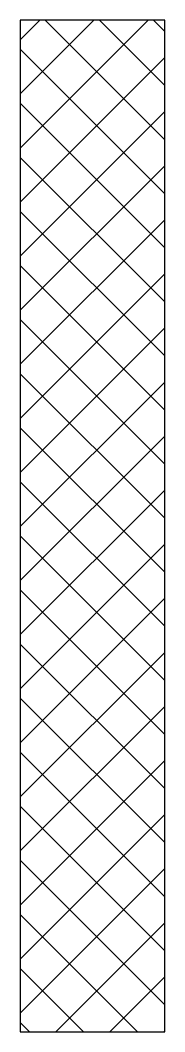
# Model space of a CAD drawing. Header units: millimetres. Extents: x 0.8 to 6.8, y 0.3 to 42.3.
import ezdxf

# ---------------------------------------------------------------- set-up
doc = ezdxf.new("R2010")
doc.units = ezdxf.units.MM

msp = doc.modelspace()

# ---------------------------------------------------------------- hatches: boundary and pattern name
h = msp.add_hatch()
h.set_pattern_fill('ANSI37', color=256, scale=0.5, style=0)
h.set_pattern_definition([(45, (-97.1062, -78.8224), (-1.122532, 1.122532), []), (135, (-97.1062, -78.8224), (-1.122532, -1.122532), [])])
h.paths.add_polyline_path([(0.75, 42.3), (6.75, 42.3), (6.75, 0.3), (0.75, 0.3)])

# ---------------------------------------------------------------- linework, layer by layer
msp.add_lwpolyline([(0.75, 0.3), (6.75, 0.3), (6.75, 42.3), (0.75, 42.3), (0.75, 0.3)], close=True)

doc.saveas('drawing.dxf')
